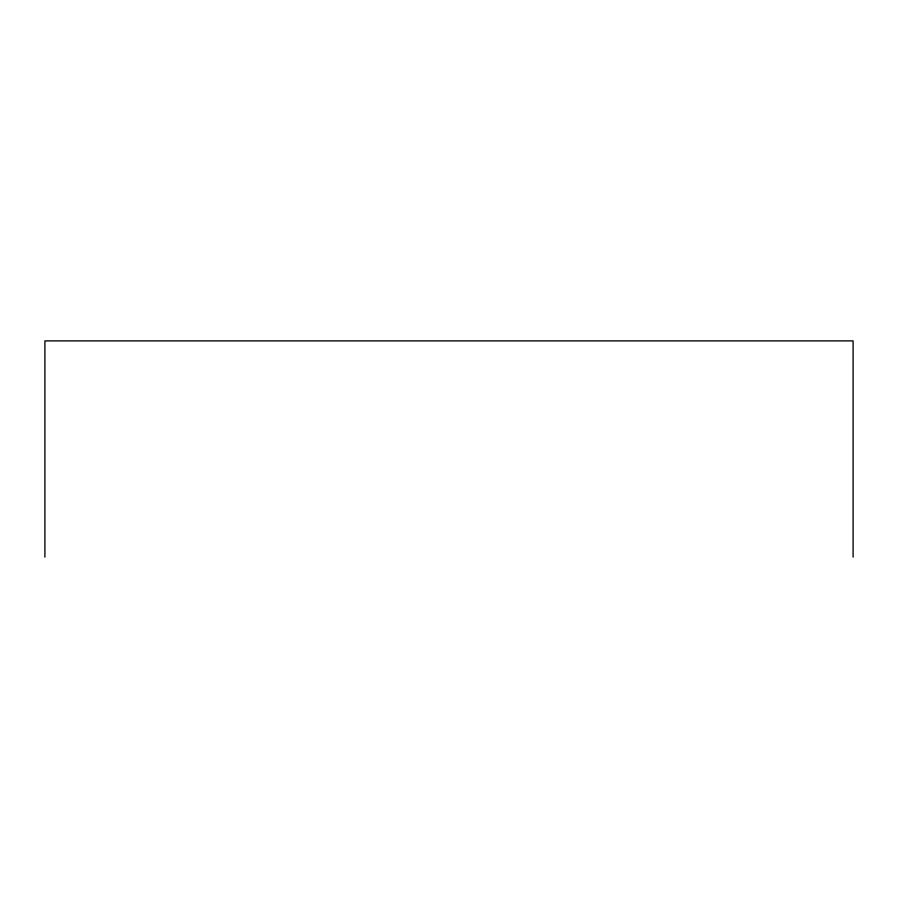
<?xml version="1.0" encoding="UTF-8"?>
<svg xmlns="http://www.w3.org/2000/svg" width="898" height="898" viewBox="0 0 898 898"><rect width="100%" height="100%" fill="white"/><g stroke="black" fill="none" stroke-linecap="round" stroke-linejoin="round"><path stroke-width="1.35" d="M853.1 557.108L853.1 340.892L44.9 340.892L44.9 557.108"/></g></svg>
